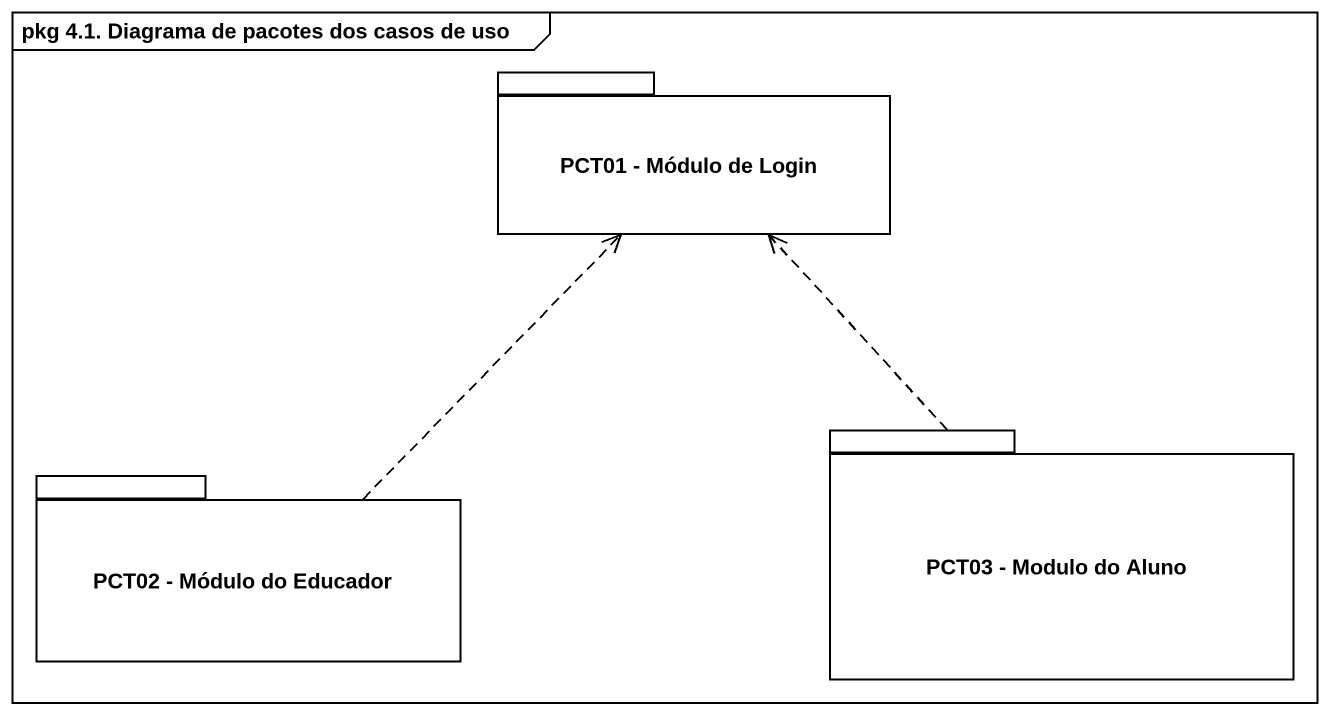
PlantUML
@startuml
mainframe pkg 4.1. Diagrama de pacotes dos casos de uso
package "PCT01 - Módulo de Login" as PCT01_Módulo_de_Login {
}
package "PCT03 - Modulo do Aluno" as PCT03_Modulo_do_Aluno {
}
package "PCT02 - Módulo do Educador" as PCT02_Módulo_do_Educador {
}
PCT03_Modulo_do_Aluno .up.> PCT01_Módulo_de_Login
PCT02_Módulo_do_Educador .up.> PCT01_Módulo_de_Login
@enduml
